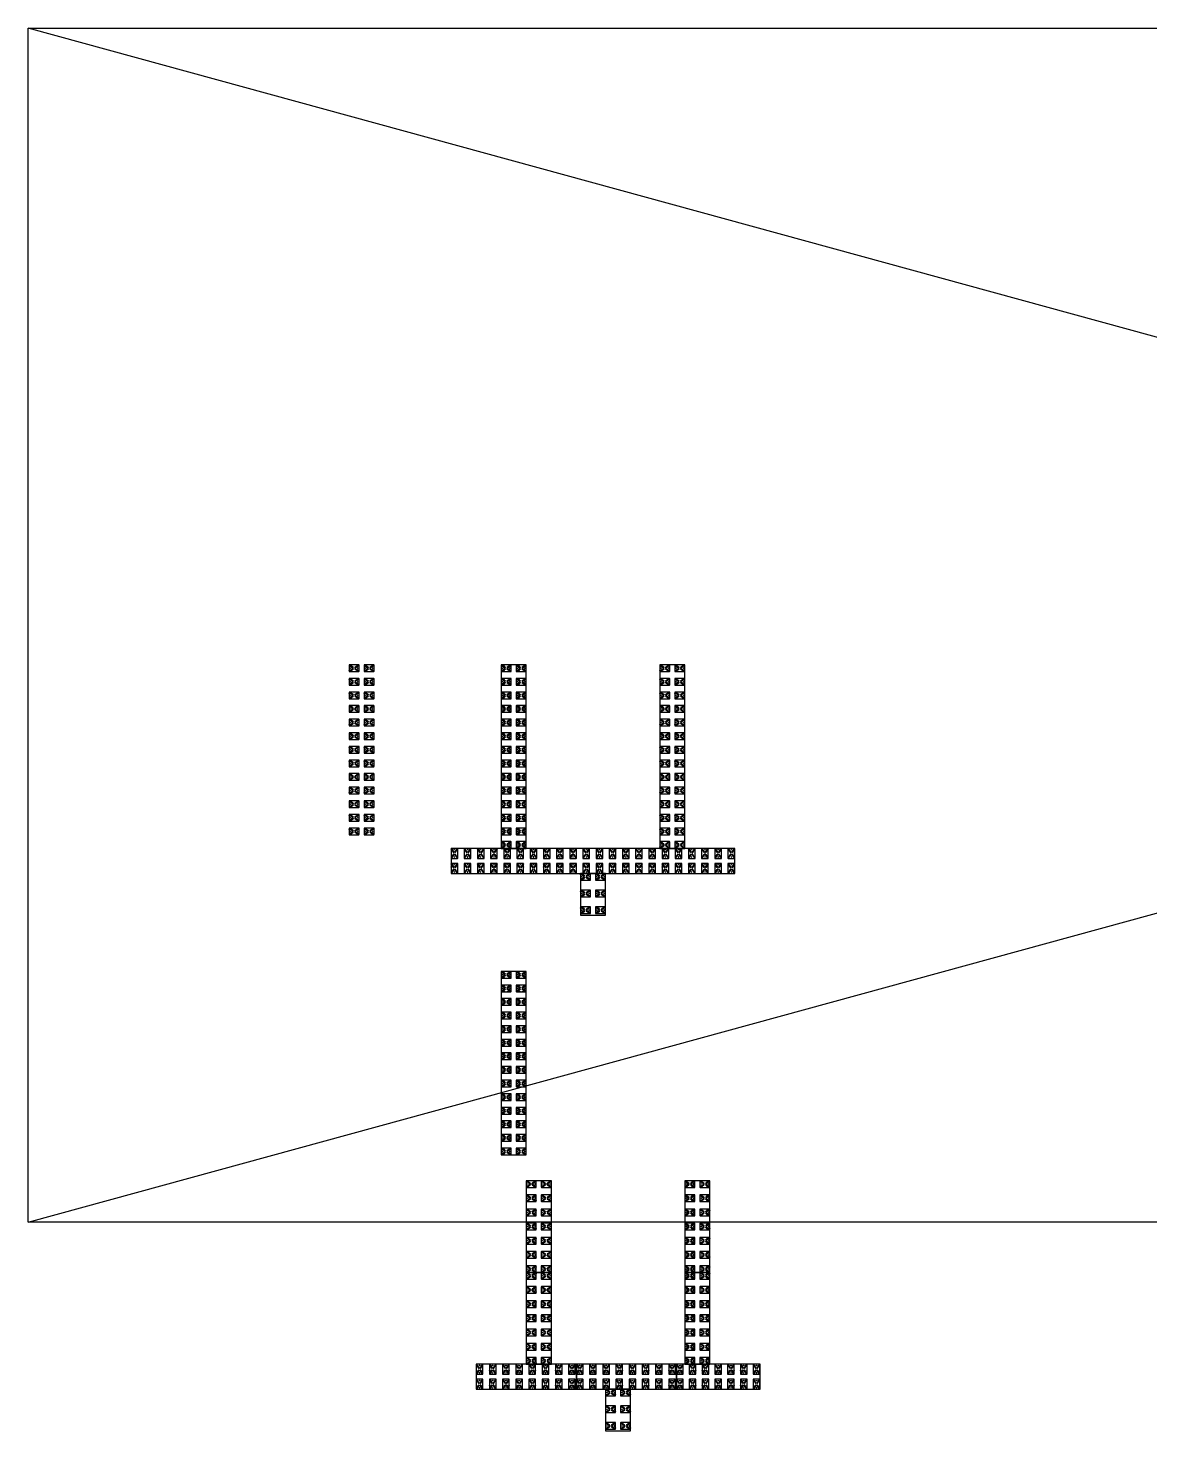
# Model space of a CAD drawing. Header units: millimetres. Extents: x -1905078 to 890385, y 1304549 to 3975677.
# Drawn here: x -1905078 to -1770669, y 1327062 to 1495232 of the extents above; entities that cross this region are included whole.
import ezdxf

# ---------------------------------------------------------------- set-up
doc = ezdxf.new("R2010")
doc.units = ezdxf.units.MM
doc.header["$LTSCALE"] = 1000
for name, color, linetype in [('W-FLOAT_BOWL浮筒', 253, 'CONTINUOUS'), ('W-STEEL_FRAME钢架', 3, 'CONTINUOUS'), ('结构', 1, 'CONTINUOUS')]:
    doc.layers.add(name, color=color, linetype=linetype)

# ---------------------------------------------------------------- blocks, each defined once
blk = doc.blocks.new('fx')
at = {"layer": 'W-FLOAT_BOWL浮筒'}
for p, q in [((0, 375), (0, -375)), ((1175, 400), (25, 400)), ((121, 311), (116, 301)), ((116, 301), (118, 289)), ((118, 289), (121, 279)), ((128, 320), (121, 311)), ((121, 279), (129, 271)), ((126, 296), (129, 306)), ((128, 286), (126, 296)), ((139, 325), (128, 320)), ((134, 279), (128, 286)), ((129, 306), (136, 314)), ((129, 296), (131, 304)), ((131, 288), (129, 296)), ((137, 283), (129, 271)), ((129, 271), (453, 61)), ((131, 304), (137, 311)), ((137, 283), (131, 288)), ((132, 1), (134, 11)), ((134, -11), (132, 1)), ((134, 279), (458, 68)), ((134, 11), (140, 21)), ((136, 314), (145, 316)), ((137, 311), (145, 313)), ((153, 309), (137, 283)), ((461, 71), (137, 283)), ((150, 325), (139, 325)), ((140, 21), (150, 28)), ((145, 316), (155, 313)), ((145, 313), (153, 309)), ((159, 321), (150, 325)), ((150, 28), (161, 29)), ((159, 321), (153, 309)), ((153, 309), (477, 100)), ((478, 103), (155, 313)), ((483, 112), (159, 321)), ((161, 29), (171, 28)), ((171, 28), (180, 21)), ((180, 21), (187, 11)), ((187, 11), (188, 1)), ((188, 1), (187, -11)), ((461, 71), (453, 61)), ((453, 61), (464, 56)), ((467, 65), (458, 68)), ((461, 71), (477, 100)), ((469, 70), (461, 71)), ((464, 56), (475, 56)), ((478, 68), (467, 65)), ((475, 71), (469, 70)), ((482, 76), (475, 71)), ((475, 56), (485, 61)), ((483, 112), (477, 100)), ((477, 100), (482, 93)), ((478, 103), (485, 95)), ((485, 75), (478, 68)), ((482, 93), (485, 85)), ((485, 85), (482, 76)), ((491, 103), (483, 112)), ((485, 95), (488, 85)), ((488, 85), (485, 75)), ((485, 61), (493, 70)), ((496, 93), (491, 103)), ((493, 70), (496, 81)), ((496, 81), (496, 93)), ((709, 103), (704, 93)), ((704, 93), (704, 81)), ((704, 81), (707, 70)), ((707, 70), (715, 61)), ((717, 112), (709, 103)), ((712, 85), (715, 95)), ((715, 75), (712, 85)), ((715, 95), (722, 103)), ((723, 68), (715, 75)), ((715, 61), (725, 56)), ((1041, 321), (717, 112)), ((717, 112), (723, 100)), ((717, 85), (718, 93)), ((718, 76), (717, 85)), ((718, 93), (723, 100)), ((725, 71), (718, 76)), ((1045, 313), (722, 103)), ((723, 100), (1047, 309)), ((741, 71), (723, 100)), ((733, 65), (723, 68)), ((733, 70), (725, 71)), ((725, 56), (736, 56)), ((741, 71), (733, 70)), ((742, 68), (733, 65)), ((736, 56), (747, 61)), ((1064, 283), (741, 71)), ((741, 71), (747, 61)), ((742, 68), (1066, 279)), ((747, 61), (1071, 271)), ((1015, 11), (1012, 1)), ((1012, 1), (1015, -11)), ((1020, 21), (1015, 11)), ((1029, 28), (1020, 21)), ((1041, 29), (1029, 28)), ((1052, 325), (1041, 321)), ((1047, 309), (1041, 321)), ((1050, 28), (1041, 29)), ((1045, 313), (1055, 316)), ((1047, 309), (1055, 313)), ((1047, 309), (1064, 283)), ((1060, 21), (1050, 28)), ((1063, 325), (1052, 325)), ((1055, 316), (1064, 314)), ((1055, 313), (1063, 311)), ((1066, 11), (1060, 21)), ((1072, 320), (1063, 325)), ((1063, 311), (1069, 304)), ((1064, 314), (1072, 306)), ((1069, 288), (1064, 283)), ((1064, 283), (1071, 271)), ((1072, 286), (1066, 279)), ((1068, 1), (1066, 11)), ((1066, -11), (1068, 1)), ((1069, 304), (1071, 296)), ((1071, 296), (1069, 288)), ((1071, 271), (1079, 279)), ((1080, 311), (1072, 320)), ((1072, 306), (1076, 296)), ((1076, 296), (1072, 286)), ((1079, 279), (1084, 289)), ((1084, 301), (1080, 311)), ((1084, 289), (1084, 301)), ((1200, -375), (1200, 375)), ((25, -400), (1175, -400)), ((118, -288), (116, -299)), ((116, -299), (121, -311)), ((121, -278), (118, -288)), ((129, -269), (121, -278)), ((121, -311), (128, -320)), ((126, -296), (128, -286)), ((129, -306), (126, -296)), ((128, -286), (134, -278)), ((128, -320), (139, -325)), ((453, -60), (129, -269)), ((129, -269), (137, -281)), ((129, -296), (131, -288)), ((131, -304), (129, -296)), ((136, -313), (129, -306)), ((131, -288), (137, -281)), ((137, -309), (131, -304)), ((140, -21), (134, -11)), ((458, -68), (134, -278)), ((145, -314), (136, -313)), ((137, -281), (461, -71)), ((153, -309), (137, -281)), ((145, -311), (137, -309)), ((139, -325), (150, -325)), ((150, -26), (140, -21)), ((153, -309), (145, -311)), ((155, -313), (145, -314)), ((161, -29), (150, -26)), ((150, -325), (159, -320)), ((477, -98), (153, -309)), ((153, -309), (159, -320)), ((155, -313), (478, -101)), ((159, -320), (483, -110)), ((171, -26), (161, -29)), ((180, -21), (171, -26)), ((187, -11), (180, -21)), ((464, -56), (453, -60)), ((453, -60), (461, -71)), ((458, -68), (467, -65)), ((461, -71), (469, -68)), ((461, -71), (477, -98)), ((475, -56), (464, -56)), ((467, -65), (478, -66)), ((469, -68), (475, -70)), ((485, -61), (475, -56)), ((475, -70), (482, -76)), ((482, -93), (477, -98)), ((477, -98), (483, -110)), ((478, -66), (485, -75)), ((485, -95), (478, -101)), ((482, -76), (485, -85)), ((485, -85), (482, -93)), ((483, -110), (491, -101)), ((493, -70), (485, -61)), ((485, -75), (488, -85)), ((488, -85), (485, -95)), ((491, -101), (496, -91)), ((496, -80), (493, -70)), ((496, -91), (496, -80)), ((707, -70), (704, -80)), ((704, -80), (704, -91)), ((704, -91), (709, -101)), ((715, -61), (707, -70)), ((709, -101), (717, -110)), ((712, -85), (715, -75)), ((715, -95), (712, -85)), ((725, -56), (715, -61)), ((715, -75), (723, -66)), ((722, -101), (715, -95)), ((717, -85), (718, -76)), ((718, -93), (717, -85)), ((723, -98), (717, -110)), ((717, -110), (1041, -320)), ((718, -76), (725, -70)), ((723, -98), (718, -93)), ((722, -101), (1045, -313)), ((723, -66), (733, -65)), ((741, -71), (723, -98)), ((1047, -309), (723, -98)), ((736, -56), (725, -56)), ((725, -70), (733, -68)), ((733, -65), (742, -68)), ((733, -68), (741, -71)), ((747, -60), (736, -56)), ((747, -60), (741, -71)), ((741, -71), (1064, -281)), ((1066, -278), (742, -68)), ((1071, -269), (747, -60)), ((1015, -11), (1020, -21)), ((1020, -21), (1029, -26)), ((1029, -26), (1041, -29)), ((1041, -29), (1050, -26)), ((1041, -320), (1047, -309)), ((1041, -320), (1052, -325)), ((1055, -314), (1045, -313)), ((1047, -309), (1064, -281)), ((1055, -311), (1047, -309)), ((1050, -26), (1060, -21)), ((1052, -325), (1063, -325)), ((1063, -309), (1055, -311)), ((1064, -313), (1055, -314)), ((1060, -21), (1066, -11)), ((1069, -304), (1063, -309)), ((1063, -325), (1072, -320)), ((1071, -269), (1064, -281)), ((1064, -281), (1069, -288)), ((1072, -306), (1064, -313)), ((1066, -278), (1072, -286)), ((1069, -288), (1071, -296)), ((1071, -296), (1069, -304)), ((1079, -278), (1071, -269)), ((1072, -286), (1076, -296)), ((1076, -296), (1072, -306)), ((1072, -320), (1080, -311)), ((1084, -288), (1079, -278)), ((1080, -311), (1084, -299)), ((1084, -299), (1084, -288))]:
    blk.add_line(p, q, dxfattribs=at)
for centre in [(35, 250), (75, 365), (425, 365), (775, 365), (1125, 365), (1165, 250), (35, -250), (75, -365), (425, -365), (775, -365), (1125, -365), (1165, -250)]:
    blk.add_circle(centre, 7, dxfattribs=at)
for centre, start, end in [((25, 375), 90, 180), ((1175, 375), 0, 90), ((25, -375), 180, 270), ((1175, -375), 270, 0)]:
    blk.add_arc(centre, 25, start, end, dxfattribs=at)
blk = doc.blocks.new('*U170')
at = {"layer": 'W-FLOAT_BOWL浮筒'}
blk.add_blockref('fx', (-600, 0), dxfattribs=at)
blk = doc.blocks.new('*U171')
at = {"layer": 'W-FLOAT_BOWL浮筒', "color": 0, "linetype": 'ByBlock', "lineweight": -2, "transparency": 16777216}
for p in [(0, 0), (1800, 0), (0, -1630), (1800, -1630), (0, -3260), (1800, -3260), (0, -4890), (1800, -4890), (0, -6520), (1800, -6520), (0, -8150), (1800, -8150), (0, -9780), (1800, -9780), (0, -11410), (1800, -11410), (0, -13040), (1800, -13040), (0, -14670), (1800, -14670), (0, -16300), (1800, -16300), (0, -17930), (1800, -17930), (0, -19560), (1800, -19560), (0, -21190), (1800, -21190)]:
    blk.add_blockref('*U170', p, dxfattribs=at)
blk = doc.blocks.new('*U176')
at = {"layer": 'W-FLOAT_BOWL浮筒'}
blk.add_blockref('fx', (-600, 0), dxfattribs=at)
blk = doc.blocks.new('*U178')
at = {"layer": 'W-FLOAT_BOWL浮筒', "color": 0, "linetype": 'ByBlock', "lineweight": -2, "transparency": 16777216}
for p in [(0, 0), (1800, 0), (0, -1630), (1800, -1630), (0, -3260), (1800, -3260), (0, -4890), (1800, -4890), (0, -6520), (1800, -6520), (0, -8150), (1800, -8150), (0, -9780), (1800, -9780), (0, -11410), (1800, -11410), (0, -13040), (1800, -13040), (0, -14670), (1800, -14670), (0, -16300), (1800, -16300), (0, -17930), (1800, -17930), (0, -19560), (1800, -19560), (0, -21190), (1800, -21190)]:
    blk.add_blockref('*U176', p, dxfattribs=at)
blk = doc.blocks.new('*U179')
at = {"layer": 'W-FLOAT_BOWL浮筒', "rotation": 270}
blk.add_blockref('fx', (0, 600), dxfattribs=at)
blk = doc.blocks.new('*U180')
at = {"layer": 'W-FLOAT_BOWL浮筒', "color": 0, "linetype": 'ByBlock', "lineweight": -2, "transparency": 16777216}
for p in [(0, 1800), (1580, 1800), (3160, 1800), (4740, 1800), (6320, 1800), (7900, 1800), (9480, 1800), (11060, 1800), (12640, 1800), (14220, 1800), (15800, 1800), (17380, 1800), (18960, 1800), (20540, 1800), (22120, 1800), (23700, 1800), (25280, 1800), (26860, 1800), (28440, 1800), (30020, 1800), (31600, 1800), (33180, 1800), (0, 0), (1580, 0), (3160, 0), (4740, 0), (6320, 0), (7900, 0), (9480, 0), (11060, 0), (12640, 0), (14220, 0), (15800, 0), (17380, 0), (18960, 0), (20540, 0), (22120, 0), (23700, 0), (25280, 0), (26860, 0), (28440, 0), (30020, 0), (31600, 0), (33180, 0)]:
    blk.add_blockref('*U179', p, dxfattribs=at)
blk = doc.blocks.new('*U181')
at = {"layer": 'W-FLOAT_BOWL浮筒'}
blk.add_blockref('fx', (-600, 0), dxfattribs=at)
blk = doc.blocks.new('*U183')
at = {"layer": 'W-FLOAT_BOWL浮筒', "color": 0, "linetype": 'ByBlock', "lineweight": -2, "transparency": 16777216}
for p in [(0, 0), (1800, 0), (0, -2000), (1800, -2000), (0, -4000), (1800, -4000)]:
    blk.add_blockref('*U181', p, dxfattribs=at)
blk = doc.blocks.new('*U193')
at = {"layer": 'W-FLOAT_BOWL浮筒', "rotation": 270}
blk.add_blockref('fx', (0, 600), dxfattribs=at)
blk = doc.blocks.new('*U195')
at = {"layer": 'W-FLOAT_BOWL浮筒', "color": 0, "linetype": 'ByBlock', "lineweight": -2, "transparency": 16777216}
for p in [(0, 1800), (1580, 1800), (3160, 1800), (4740, 1800), (6320, 1800), (7900, 1800), (9480, 1800), (11060, 1800), (0, 0), (1580, 0), (3160, 0), (4740, 0), (6320, 0), (7900, 0), (9480, 0), (11060, 0)]:
    blk.add_blockref('*U193', p, dxfattribs=at)
blk = doc.blocks.new('*U196')
at = {"layer": 'W-FLOAT_BOWL浮筒', "rotation": 270}
blk.add_blockref('fx', (0, 600), dxfattribs=at)
blk = doc.blocks.new('*U197')
at = {"layer": 'W-FLOAT_BOWL浮筒', "color": 0, "linetype": 'ByBlock', "lineweight": -2, "transparency": 16777216}
for p in [(0, 1800), (1580, 1800), (3160, 1800), (4740, 1800), (6320, 1800), (7900, 1800), (9480, 1800), (11060, 1800), (0, 0), (1580, 0), (3160, 0), (4740, 0), (6320, 0), (7900, 0), (9480, 0), (11060, 0)]:
    blk.add_blockref('*U196', p, dxfattribs=at)
blk = doc.blocks.new('*U198')
at = {"layer": 'W-FLOAT_BOWL浮筒', "rotation": 270}
blk.add_blockref('fx', (0, 600), dxfattribs=at)
blk = doc.blocks.new('*U199')
at = {"layer": 'W-FLOAT_BOWL浮筒', "color": 0, "linetype": 'ByBlock', "lineweight": -2, "transparency": 16777216}
for p in [(0, 1800), (1530, 1800), (3060, 1800), (4590, 1800), (6120, 1800), (7650, 1800), (9180, 1800), (0, 0), (1530, 0), (3060, 0), (4590, 0), (6120, 0), (7650, 0), (9180, 0)]:
    blk.add_blockref('*U198', p, dxfattribs=at)
blk = doc.blocks.new('*U200')
at = {"layer": 'W-FLOAT_BOWL浮筒'}
blk.add_blockref('fx', (-600, 0), dxfattribs=at)
blk = doc.blocks.new('*U202')
at = {"layer": 'W-FLOAT_BOWL浮筒', "color": 0, "linetype": 'ByBlock', "lineweight": -2, "transparency": 16777216}
for p in [(0, 0), (1800, 0), (0, -1630), (1800, -1630), (0, -3260), (1800, -3260), (0, -4890), (1800, -4890), (0, -6520), (1800, -6520), (0, -8150), (1800, -8150), (0, -9780), (1800, -9780), (0, -11410), (1800, -11410), (0, -13040), (1800, -13040), (0, -14670), (1800, -14670), (0, -16300), (1800, -16300), (0, -17930), (1800, -17930), (0, -19560), (1800, -19560), (0, -21190), (1800, -21190)]:
    blk.add_blockref('*U200', p, dxfattribs=at)
blk = doc.blocks.new('*U203')
at = {"layer": 'W-FLOAT_BOWL浮筒'}
blk.add_blockref('fx', (-600, 0), dxfattribs=at)
blk = doc.blocks.new('*U205')
at = {"layer": 'W-FLOAT_BOWL浮筒', "color": 0, "linetype": 'ByBlock', "lineweight": -2, "transparency": 16777216}
for p in [(0, 0), (1800, 0), (0, -1700), (1800, -1700), (0, -3400), (1800, -3400), (0, -5100), (1800, -5100), (0, -6800), (1800, -6800), (0, -8500), (1800, -8500), (0, -10200), (1800, -10200)]:
    blk.add_blockref('*U203', p, dxfattribs=at)
blk = doc.blocks.new('*U207')
at = {"layer": 'W-FLOAT_BOWL浮筒'}
blk.add_blockref('fx', (-600, 0), dxfattribs=at)
blk = doc.blocks.new('*U208')
at = {"layer": 'W-FLOAT_BOWL浮筒', "color": 0, "linetype": 'ByBlock', "lineweight": -2, "transparency": 16777216}
for p in [(0, 0), (1800, 0), (0, -1700), (1800, -1700), (0, -3400), (1800, -3400), (0, -5100), (1800, -5100), (0, -6800), (1800, -6800), (0, -8500), (1800, -8500), (0, -10200), (1800, -10200)]:
    blk.add_blockref('*U207', p, dxfattribs=at)
blk = doc.blocks.new('*U212')
at = {"layer": 'W-FLOAT_BOWL浮筒'}
blk.add_blockref('fx', (-600, 0), dxfattribs=at)
blk = doc.blocks.new('*U213')
at = {"layer": 'W-FLOAT_BOWL浮筒', "color": 0, "linetype": 'ByBlock', "lineweight": -2, "transparency": 16777216}
for p in [(0, 0), (1800, 0), (0, -1700), (1800, -1700), (0, -3400), (1800, -3400), (0, -5100), (1800, -5100), (0, -6800), (1800, -6800), (0, -8500), (1800, -8500), (0, -10200), (1800, -10200)]:
    blk.add_blockref('*U212', p, dxfattribs=at)
blk = doc.blocks.new('*U210')
at = {"layer": 'W-FLOAT_BOWL浮筒'}
blk.add_blockref('fx', (-600, 0), dxfattribs=at)
blk = doc.blocks.new('*U211')
at = {"layer": 'W-FLOAT_BOWL浮筒', "color": 0, "linetype": 'ByBlock', "lineweight": -2, "transparency": 16777216}
for p in [(0, 0), (1800, 0), (0, -1700), (1800, -1700), (0, -3400), (1800, -3400), (0, -5100), (1800, -5100), (0, -6800), (1800, -6800), (0, -8500), (1800, -8500), (0, -10200), (1800, -10200)]:
    blk.add_blockref('*U210', p, dxfattribs=at)
blk = doc.blocks.new('*U214')
at = {"layer": 'W-FLOAT_BOWL浮筒'}
blk.add_blockref('fx', (-600, 0), dxfattribs=at)
blk = doc.blocks.new('*U216')
at = {"layer": 'W-FLOAT_BOWL浮筒', "color": 0, "linetype": 'ByBlock', "lineweight": -2, "transparency": 16777216}
for p in [(0, 0), (1800, 0), (0, -2000), (1800, -2000), (0, -4000), (1800, -4000)]:
    blk.add_blockref('*U214', p, dxfattribs=at)

msp = doc.modelspace()

# ---------------------------------------------------------------- linework, layer by layer
at = {"layer": 'W-STEEL_FRAME钢架'}
for points in [[(-1848403.7, 1396895.4), (-1845403.7, 1396895.4), (-1845403.7, 1418895.4), (-1848403.7, 1418895.4)], [(-1829403.7, 1396895.4), (-1826403.7, 1396895.4), (-1826403.7, 1418895.4), (-1829403.7, 1418895.4)], [(-1854403.7, 1393895.4), (-1820403.7, 1393895.4), (-1820403.7, 1396895.4), (-1854403.7, 1396895.4)], [(-1838903.7, 1388895.4), (-1835903.7, 1388895.4), (-1835903.7, 1393895.4), (-1838903.7, 1393895.4)], [(-1848403.7, 1360148.9), (-1845403.7, 1360148.9), (-1845403.7, 1382148.9), (-1848403.7, 1382148.9)], [(-1845385.6, 1346061.7), (-1842385.6, 1346061.7), (-1842385.6, 1357061.7), (-1845385.6, 1357061.7)], [(-1826385.6, 1346061.7), (-1823385.6, 1346061.7), (-1823385.6, 1357061.7), (-1826385.6, 1357061.7)], [(-1845385.6, 1335061.7), (-1842385.6, 1335061.7), (-1842385.6, 1346061.7), (-1845385.6, 1346061.7)], [(-1826385.6, 1335061.7), (-1823385.6, 1335061.7), (-1823385.6, 1346061.7), (-1826385.6, 1346061.7)], [(-1851385.6, 1332061.7), (-1839385.6, 1332061.7), (-1839385.6, 1335061.7), (-1851385.6, 1335061.7)], [(-1839385.6, 1332061.7), (-1827385.6, 1332061.7), (-1827385.6, 1335061.7), (-1839385.6, 1335061.7)], [(-1827385.6, 1332061.7), (-1817385.6, 1332061.7), (-1817385.6, 1335061.7), (-1827385.6, 1335061.7)], [(-1835885.6, 1327061.7), (-1832885.6, 1327061.7), (-1832885.6, 1332061.7), (-1835885.6, 1332061.7)]]:
    msp.add_lwpolyline(points, close=True, dxfattribs=at)
at = {"layer": '结构'}
for p, q in [((-1382729.3, 1352095.5), (-1905077.5, 1495232.2)), ((-1905077.5, 1352095.5), (-1382729.3, 1495232.2))]:
    msp.add_line(p, q, dxfattribs=at)
msp.add_lwpolyline([(-1905077.5, 1495232.2), (-1382729.3, 1495232.2), (-1382729.3, 1352095.5), (-1905077.5, 1352095.5)], close=True, dxfattribs=at)

# ---------------------------------------------------------------- block references
at = {"layer": 'W-FLOAT_BOWL浮筒'}
for name, p in [('fx', (-1866625.4, 1418495.4)), ('fx', (-1864825.4, 1418495.4)), ('*U171', (-1847803.7, 1418495.4)), ('*U178', (-1828803.7, 1418495.4)), ('fx', (-1866625.4, 1416865.4)), ('fx', (-1864825.4, 1416865.4)), ('fx', (-1866625.4, 1415235.4)), ('fx', (-1864825.4, 1415235.4)), ('fx', (-1866625.4, 1413605.4)), ('fx', (-1864825.4, 1413605.4)), ('fx', (-1866625.4, 1411975.4)), ('fx', (-1864825.4, 1411975.4)), ('fx', (-1866625.4, 1410345.4)), ('fx', (-1864825.4, 1410345.4)), ('fx', (-1866625.4, 1408715.4)), ('fx', (-1864825.4, 1408715.4)), ('fx', (-1866625.4, 1407085.4)), ('fx', (-1864825.4, 1407085.4)), ('fx', (-1866625.4, 1405455.4)), ('fx', (-1866625.4, 1403825.4)), ('fx', (-1864825.4, 1405455.4)), ('fx', (-1864825.4, 1403825.4)), ('fx', (-1866625.4, 1402195.4)), ('fx', (-1864825.4, 1402195.4)), ('fx', (-1866625.4, 1400565.4)), ('fx', (-1864825.4, 1400565.4)), ('fx', (-1866625.4, 1398935.4)), ('fx', (-1864825.4, 1398935.4)), ('*U180', (-1854003.7, 1394495.4)), ('*U183', (-1838303.7, 1393495.4)), ('*U202', (-1847803.7, 1381748.9)), ('*U205', (-1844785.6, 1356661.7)), ('*U213', (-1825785.6, 1356661.7)), ('*U208', (-1844785.6, 1345661.7)), ('*U211', (-1825785.6, 1345661.7)), ('*U195', (-1850985.6, 1332661.7)), ('*U197', (-1838985.6, 1332661.7)), ('*U199', (-1826985.6, 1332661.7)), ('*U216', (-1835285.6, 1331661.7))]:
    msp.add_blockref(name, p, dxfattribs=at)

doc.saveas('drawing.dxf')
